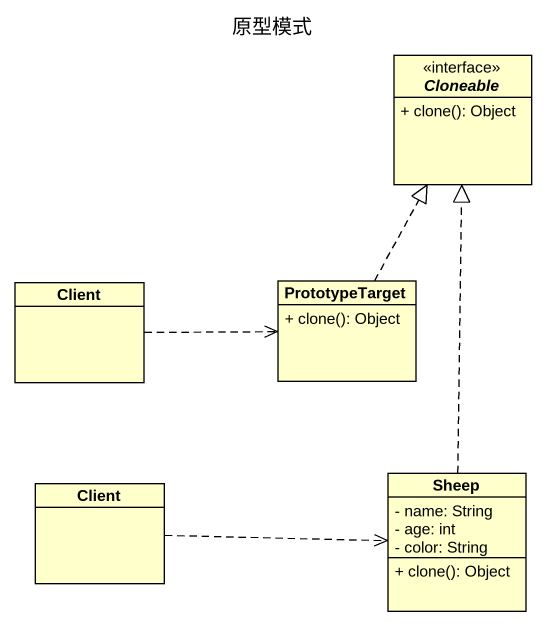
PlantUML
@startuml
title 原型模式
hide circle
hide empty members
skinparam classAttributeIconSize 0
interface Cloneable {
  + clone(): Object
}
class Client
class PrototypeTarget {
  + clone(): Object
}
class "Client" as Client_2
class Sheep {
  - name: String
  - age: int
  - color: String
  + clone(): Object
}
Client .right.> PrototypeTarget
PrototypeTarget .up.|> Cloneable
Client_2 .right.> Sheep
Sheep .up.|> Cloneable
@enduml
